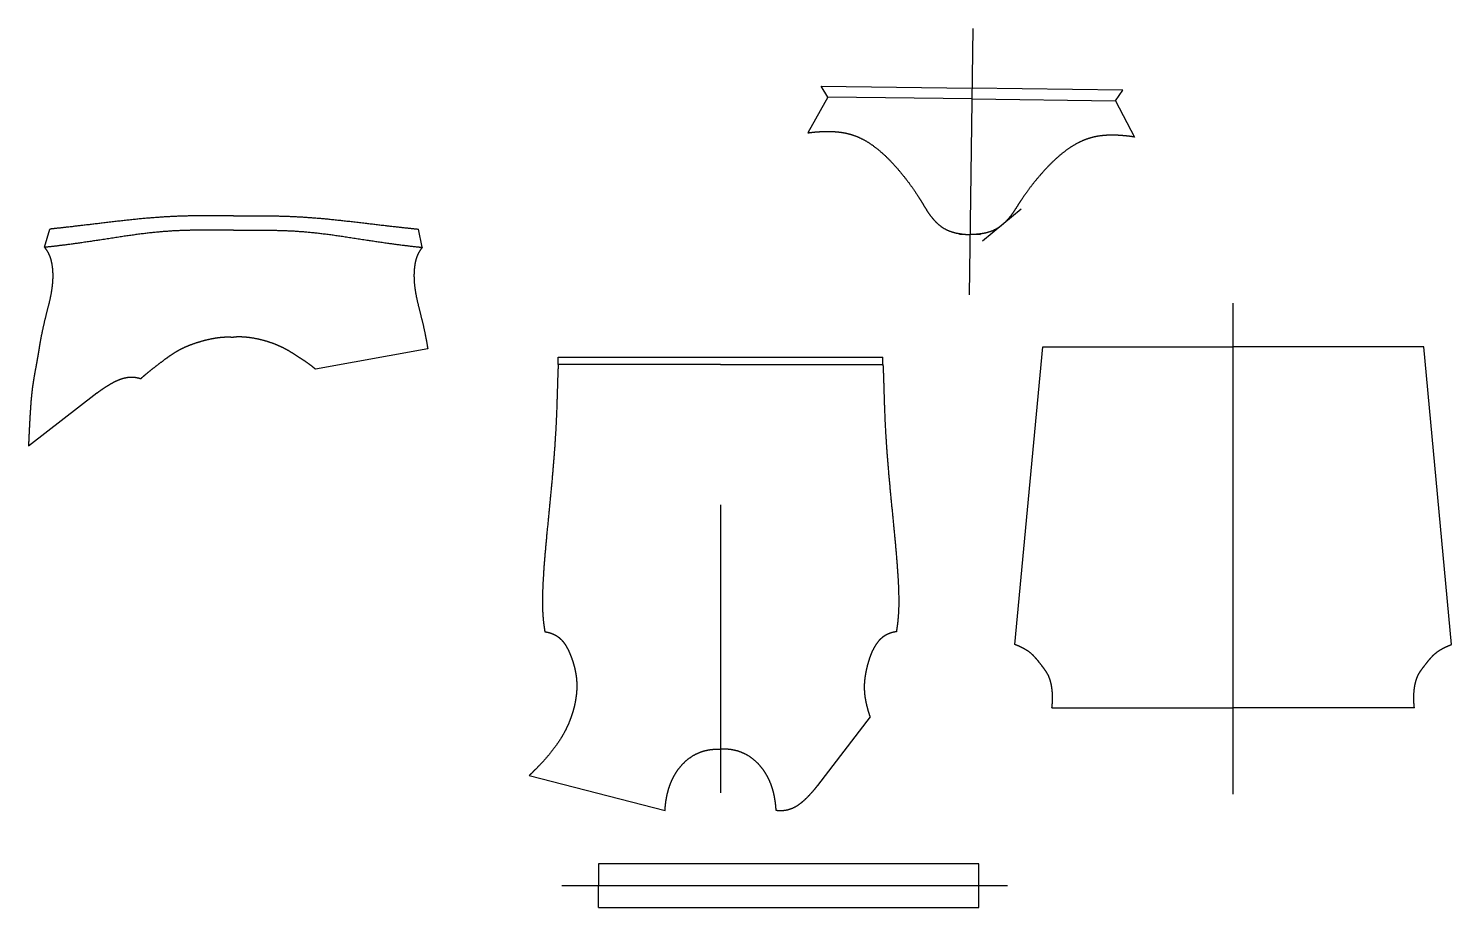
# Model space of a CAD drawing. Header units: inches. Extents: x 4.3 to 101.6, y -3.6 to 56.5.
import ezdxf

# ---------------------------------------------------------------- set-up
doc = ezdxf.new("R2010")
doc.units = ezdxf.units.IN
doc.layers.get('0').update_dxf_attribs({"linetype": 'CONTINUOUS'})

msp = doc.modelspace()

# ---------------------------------------------------------------- linework, layer by layer
for p, q in [((68.893, 56.501), (68.653, 38.293)), ((58.998, 51.812), (58.521, 52.558)), ((58.521, 52.558), (68.839, 52.422)), ((58.998, 51.812), (57.629, 49.365)), ((68.83, 51.682), (58.998, 51.812)), ((68.83, 51.682), (78.661, 51.553)), ((79.158, 52.286), (68.839, 52.422)), ((78.661, 51.553), (79.158, 52.286)), ((78.661, 51.553), (79.965, 49.072)), ((72.209, 44.138), (69.563, 41.967)), ((5.436, 41.536), (5.804, 42.783)), ((31.252, 41.536), (30.998, 42.779)), ((69.434, 42.4), (67.981, 42.403)), ((86.701, 4.141), (86.701, 37.726)), ((31.632, 34.599), (23.955, 33.199)), ((71.771, 14.378), (73.677, 34.726)), ((73.677, 34.726), (86.701, 34.726)), ((99.726, 34.726), (86.701, 34.726)), ((101.632, 14.378), (99.726, 34.726)), ((40.555, 33.53), (40.555, 34.03)), ((40.555, 34.03), (62.755, 34.03)), ((51.655, 33.53), (40.555, 33.53)), ((51.655, 33.53), (62.755, 33.53)), ((62.755, 33.53), (62.755, 34.03)), ((4.334, 27.973), (9.016, 31.576)), ((51.655, 23.93), (51.655, 4.23)), ((74.31, 10.047), (86.701, 10.047)), ((99.093, 10.047), (86.701, 10.047)), ((61.872, 9.428), (58.281, 4.736)), ((38.578, 5.43), (47.855, 3.03)), ((40.795, -2.105), (71.27, -2.105)), ((43.309, -3.605), (43.309, -2.105)), ((69.309, -3.605), (69.309, -2.105)), ((43.309, -3.605), (69.309, -3.605))]:
    msp.add_line(p, q)
msp.add_lwpolyline([(69.309, -0.605), (43.309, -0.605), (43.309, -2.105), (69.309, -2.105)], close=True)
for points in [[(57.629, 49.365), (57.685, 49.373), (57.799, 49.389), (57.973, 49.409), (58.216, 49.432), (58.533, 49.452), (58.866, 49.463), (59.214, 49.461), (59.574, 49.442), (59.945, 49.4), (60.325, 49.327), (60.712, 49.218), (61.104, 49.067), (61.5, 48.871), (61.898, 48.627), (62.296, 48.337), (62.694, 48.004), (63.088, 47.632), (63.475, 47.229), (63.85, 46.805), (64.205, 46.372), (64.533, 45.943), (64.828, 45.531), (65.087, 45.145), (65.311, 44.79), (65.506, 44.467), (65.685, 44.168), (65.871, 43.878), (66.085, 43.584), (66.344, 43.285), (66.659, 42.994), (67.024, 42.759), (67.417, 42.595), (67.802, 42.497), (68.147, 42.446), (68.421, 42.421), (68.573, 42.409), (68.653, 42.404), (68.692, 42.402), (68.708, 42.401)], [(79.965, 49.072), (79.909, 49.081), (79.796, 49.099), (79.622, 49.125), (79.381, 49.154), (79.063, 49.182), (78.731, 49.202), (78.384, 49.209), (78.023, 49.199), (77.651, 49.167), (77.269, 49.104), (76.879, 49.006), (76.483, 48.865), (76.083, 48.679), (75.679, 48.446), (75.272, 48.167), (74.866, 47.844), (74.462, 47.482), (74.065, 47.09), (73.679, 46.676), (73.313, 46.252), (72.974, 45.832), (72.668, 45.428), (72.399, 45.049), (72.166, 44.7), (71.963, 44.383), (71.775, 44.088), (71.582, 43.803), (71.36, 43.515), (71.093, 43.223), (70.771, 42.94), (70.4, 42.714), (70.003, 42.561), (69.615, 42.473), (69.269, 42.432), (68.995, 42.413), (68.842, 42.405), (68.762, 42.402), (68.723, 42.401), (68.708, 42.401)], [(18.344, 43.699), (18.141, 43.699), (17.733, 43.7), (17.108, 43.7), (16.251, 43.699), (15.14, 43.683), (13.985, 43.64), (12.781, 43.56), (11.523, 43.441), (10.206, 43.292), (8.821, 43.125), (7.655, 42.986), (6.744, 42.883), (6.12, 42.816), (5.804, 42.783)], [(18.344, 43.699), (18.547, 43.699), (18.957, 43.7), (19.584, 43.7), (20.443, 43.698), (21.558, 43.682), (22.72, 43.639), (23.933, 43.558), (25.204, 43.439), (26.538, 43.29), (27.94, 43.122), (29.123, 42.982), (30.046, 42.879), (30.678, 42.812), (30.998, 42.779)], [(18.344, 42.699), (18.138, 42.699), (17.724, 42.7), (17.092, 42.704), (16.225, 42.711), (15.099, 42.701), (13.924, 42.649), (12.69, 42.539), (11.393, 42.37), (10.027, 42.161), (8.586, 41.934), (7.369, 41.759), (6.418, 41.641), (5.766, 41.57), (5.436, 41.536)], [(18.344, 42.699), (18.549, 42.699), (18.963, 42.7), (19.596, 42.704), (20.462, 42.711), (21.588, 42.701), (22.764, 42.649), (23.997, 42.539), (25.294, 42.37), (26.66, 42.161), (28.101, 41.934), (29.318, 41.759), (30.27, 41.641), (30.921, 41.57), (31.252, 41.536)], [(5.436, 41.536), (5.456, 41.508), (5.498, 41.449), (5.567, 41.35), (5.667, 41.196), (5.79, 40.943), (5.893, 40.617), (5.966, 40.223), (6.001, 39.775), (5.996, 39.293), (5.95, 38.794), (5.868, 38.289), (5.755, 37.776), (5.621, 37.245), (5.476, 36.681), (5.327, 36.066), (5.213, 35.52), (5.132, 35.075), (5.08, 34.761), (5.055, 34.599)], [(31.252, 41.536), (31.231, 41.508), (31.189, 41.449), (31.12, 41.35), (31.02, 41.196), (30.897, 40.943), (30.794, 40.617), (30.721, 40.223), (30.686, 39.775), (30.691, 39.293), (30.737, 38.794), (30.82, 38.289), (30.932, 37.776), (31.066, 37.245), (31.211, 36.681), (31.36, 36.066), (31.474, 35.52), (31.556, 35.075), (31.607, 34.761), (31.632, 34.599)], [(23.955, 33.199), (23.916, 33.236), (23.836, 33.307), (23.709, 33.413), (23.529, 33.549), (23.292, 33.713), (23.05, 33.873), (22.809, 34.029), (22.57, 34.184), (22.328, 34.338), (22.072, 34.492), (21.791, 34.645), (21.478, 34.795), (21.129, 34.938), (20.75, 35.071), (20.351, 35.188), (19.948, 35.282), (19.559, 35.351), (19.2, 35.393), (18.888, 35.41), (18.635, 35.409), (18.484, 35.403), (18.402, 35.4), (18.361, 35.399), (18.344, 35.399)], [(5.055, 34.599), (5.041, 34.511), (5.013, 34.335), (4.968, 34.071), (4.906, 33.718), (4.826, 33.284), (4.749, 32.863), (4.679, 32.458), (4.619, 32.072), (4.571, 31.696), (4.531, 31.321), (4.498, 30.934), (4.469, 30.525), (4.442, 30.086), (4.415, 29.613), (4.389, 29.104), (4.367, 28.669), (4.351, 28.327), (4.34, 28.092), (4.334, 27.973)], [(40.555, 33.53), (40.547, 33.383), (40.532, 33.075), (40.513, 32.568), (40.492, 31.802), (40.46, 30.678), (40.408, 29.38), (40.32, 27.906), (40.191, 26.274), (40.028, 24.529), (39.85, 22.747), (39.681, 21.014), (39.549, 19.42), (39.472, 18.043), (39.462, 16.939), (39.512, 16.13), (39.574, 15.689), (39.611, 15.443), (39.629, 15.311), (39.636, 15.253)], [(62.755, 33.53), (62.764, 33.383), (62.779, 33.075), (62.798, 32.568), (62.819, 31.802), (62.85, 30.678), (62.903, 29.38), (62.991, 27.906), (63.119, 26.274), (63.283, 24.529), (63.461, 22.747), (63.63, 21.014), (63.762, 19.42), (63.838, 18.043), (63.848, 16.939), (63.798, 16.13), (63.737, 15.689), (63.699, 15.443), (63.682, 15.311), (63.675, 15.253)], [(9.016, 31.576), (9.073, 31.618), (9.188, 31.703), (9.366, 31.829), (9.615, 31.996), (9.938, 32.195), (10.264, 32.372), (10.585, 32.515), (10.894, 32.615), (11.189, 32.667), (11.472, 32.673), (11.692, 32.646), (11.854, 32.608), (11.962, 32.576), (12.015, 32.558)], [(39.636, 15.253), (39.68, 15.247), (39.767, 15.233), (39.895, 15.206), (40.06, 15.159), (40.255, 15.08), (40.44, 14.98), (40.614, 14.856), (40.777, 14.707), (40.93, 14.528), (41.071, 14.32), (41.203, 14.085), (41.325, 13.826), (41.439, 13.547), (41.543, 13.254), (41.635, 12.948), (41.713, 12.632), (41.774, 12.307), (41.814, 11.974), (41.831, 11.633), (41.825, 11.285), (41.795, 10.935), (41.745, 10.583), (41.675, 10.233), (41.587, 9.887), (41.484, 9.545), (41.363, 9.208), (41.226, 8.876), (41.069, 8.545), (40.892, 8.215), (40.692, 7.884), (40.468, 7.549), (40.219, 7.21), (39.944, 6.866), (39.644, 6.517), (39.317, 6.161), (39.034, 5.871), (38.811, 5.652), (38.657, 5.504), (38.578, 5.43)], [(63.675, 15.253), (63.638, 15.248), (63.566, 15.237), (63.46, 15.216), (63.322, 15.18), (63.157, 15.122), (62.999, 15.05), (62.849, 14.963), (62.706, 14.859), (62.57, 14.738), (62.441, 14.599), (62.319, 14.441), (62.203, 14.263), (62.095, 14.067), (61.993, 13.854), (61.9, 13.624), (61.814, 13.38), (61.736, 13.126), (61.666, 12.864), (61.606, 12.598), (61.555, 12.331), (61.514, 12.063), (61.486, 11.796), (61.473, 11.525), (61.478, 11.246), (61.502, 10.954), (61.548, 10.648), (61.611, 10.336), (61.685, 10.037), (61.757, 9.781), (61.802, 9.632), (61.824, 9.563), (61.845, 9.504), (61.862, 9.455), (61.872, 9.428)], [(74.31, 10.047), (74.321, 10.141), (74.34, 10.326), (74.357, 10.591), (74.357, 10.921), (74.327, 11.29), (74.276, 11.608), (74.214, 11.874), (74.146, 12.087), (74.075, 12.257), (73.997, 12.402), (73.903, 12.546), (73.785, 12.71), (73.64, 12.904), (73.476, 13.118), (73.302, 13.335), (73.128, 13.537), (72.956, 13.71), (72.775, 13.861), (72.571, 14), (72.338, 14.132), (72.127, 14.233), (71.955, 14.306), (71.834, 14.354), (71.771, 14.378)], [(99.093, 10.047), (99.081, 10.141), (99.063, 10.326), (99.046, 10.591), (99.046, 10.921), (99.076, 11.29), (99.127, 11.608), (99.189, 11.874), (99.257, 12.087), (99.328, 12.257), (99.406, 12.402), (99.5, 12.546), (99.618, 12.71), (99.763, 12.904), (99.927, 13.118), (100.101, 13.335), (100.275, 13.537), (100.446, 13.71), (100.628, 13.861), (100.832, 14), (101.065, 14.132), (101.275, 14.233), (101.448, 14.306), (101.569, 14.354), (101.632, 14.378)], [(47.855, 3.03), (47.859, 3.083), (47.866, 3.19), (47.88, 3.352), (47.905, 3.572), (47.948, 3.853), (48.005, 4.14), (48.079, 4.435), (48.174, 4.735), (48.294, 5.04), (48.442, 5.348), (48.622, 5.655), (48.837, 5.956), (49.088, 6.244), (49.373, 6.509), (49.688, 6.74), (50.026, 6.929), (50.374, 7.069), (50.716, 7.16), (51.024, 7.207), (51.276, 7.226), (51.442, 7.229), (51.552, 7.23), (51.622, 7.23), (51.655, 7.23)], [(55.455, 3.03), (55.452, 3.083), (55.445, 3.19), (55.431, 3.352), (55.406, 3.572), (55.363, 3.853), (55.306, 4.14), (55.231, 4.435), (55.136, 4.735), (55.017, 5.04), (54.869, 5.348), (54.688, 5.655), (54.473, 5.956), (54.223, 6.244), (53.938, 6.509), (53.623, 6.74), (53.285, 6.929), (52.937, 7.069), (52.595, 7.16), (52.287, 7.207), (52.035, 7.226), (51.869, 7.229), (51.758, 7.23), (51.689, 7.23), (51.655, 7.23)], [(58.281, 4.736), (58.237, 4.679), (58.145, 4.565), (58.003, 4.392), (57.803, 4.161), (57.539, 3.88), (57.262, 3.62), (56.976, 3.396), (56.682, 3.218), (56.382, 3.093), (56.077, 3.019), (55.83, 3), (55.644, 3.007), (55.518, 3.02), (55.455, 3.03)]]:
    msp.add_open_spline(points, degree=5)
msp.add_open_spline([(12.015, 32.558), (12.048, 32.588), (12.143, 32.672), (12.304, 32.812), (12.54, 33.01), (12.856, 33.263), (13.203, 33.532), (13.534, 33.783), (13.841, 34.008), (14.122, 34.206), (14.388, 34.379), (14.657, 34.535), (14.951, 34.682), (15.285, 34.826), (15.666, 34.968), (16.085, 35.103), (16.525, 35.223), (16.962, 35.317), (17.371, 35.381), (17.729, 35.41), (18.018, 35.412), (18.188, 35.405), (18.28, 35.4), (18.325, 35.399), (18.344, 35.399)], degree=5, knots=[0.0225569, 0.0225569, 0.0225569, 0.0225569, 0.0225569, 0.0225569, 0.05, 0.1, 0.15, 0.2, 0.25, 0.3, 0.35, 0.4, 0.45, 0.5, 0.55, 0.6, 0.65, 0.7, 0.75, 0.8, 0.85, 0.9, 0.95, 1, 1, 1, 1, 1, 1])

doc.saveas('drawing.dxf')
